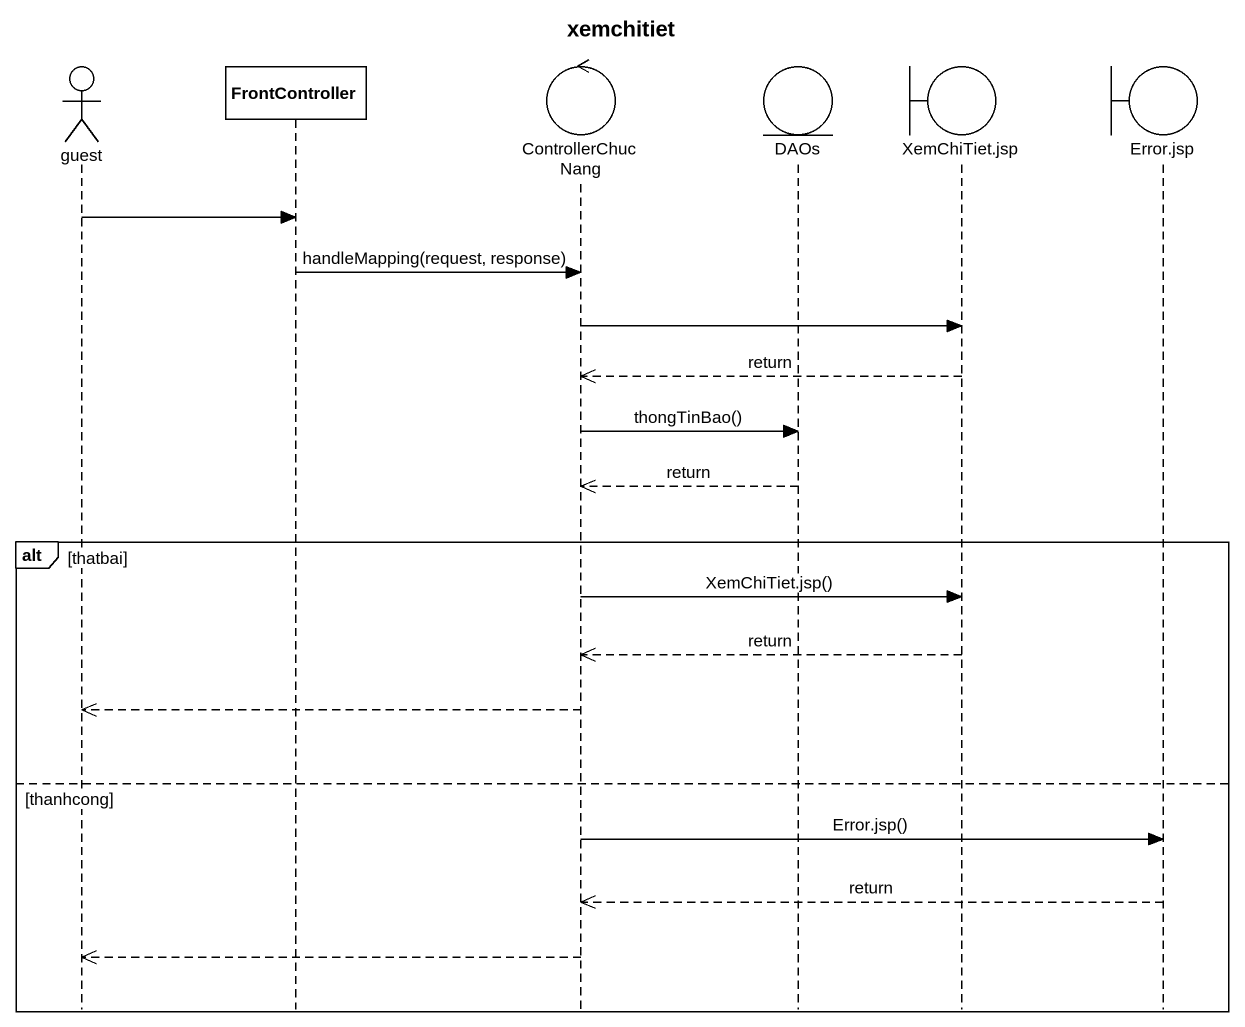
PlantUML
@startuml
title xemchitiet
hide footbox
actor guest
participant FrontController
control ControllerChucNang
entity DAOs
boundary "XemChiTiet.jsp" as XemChiTiet_jsp
boundary "Error.jsp" as Error_jsp

guest -> FrontController
FrontController -> ControllerChucNang : handleMapping(request, response)
ControllerChucNang -> XemChiTiet_jsp
XemChiTiet_jsp -->> ControllerChucNang : return
ControllerChucNang -> DAOs : thongTinBao()
DAOs -->> ControllerChucNang : return
alt thatbai
  ControllerChucNang -> XemChiTiet_jsp : XemChiTiet.jsp()
  XemChiTiet_jsp -->> ControllerChucNang : return
  ControllerChucNang -->> guest
else thanhcong
  ControllerChucNang -> Error_jsp : Error.jsp()
  Error_jsp -->> ControllerChucNang : return
  ControllerChucNang -->> guest
end
@enduml
